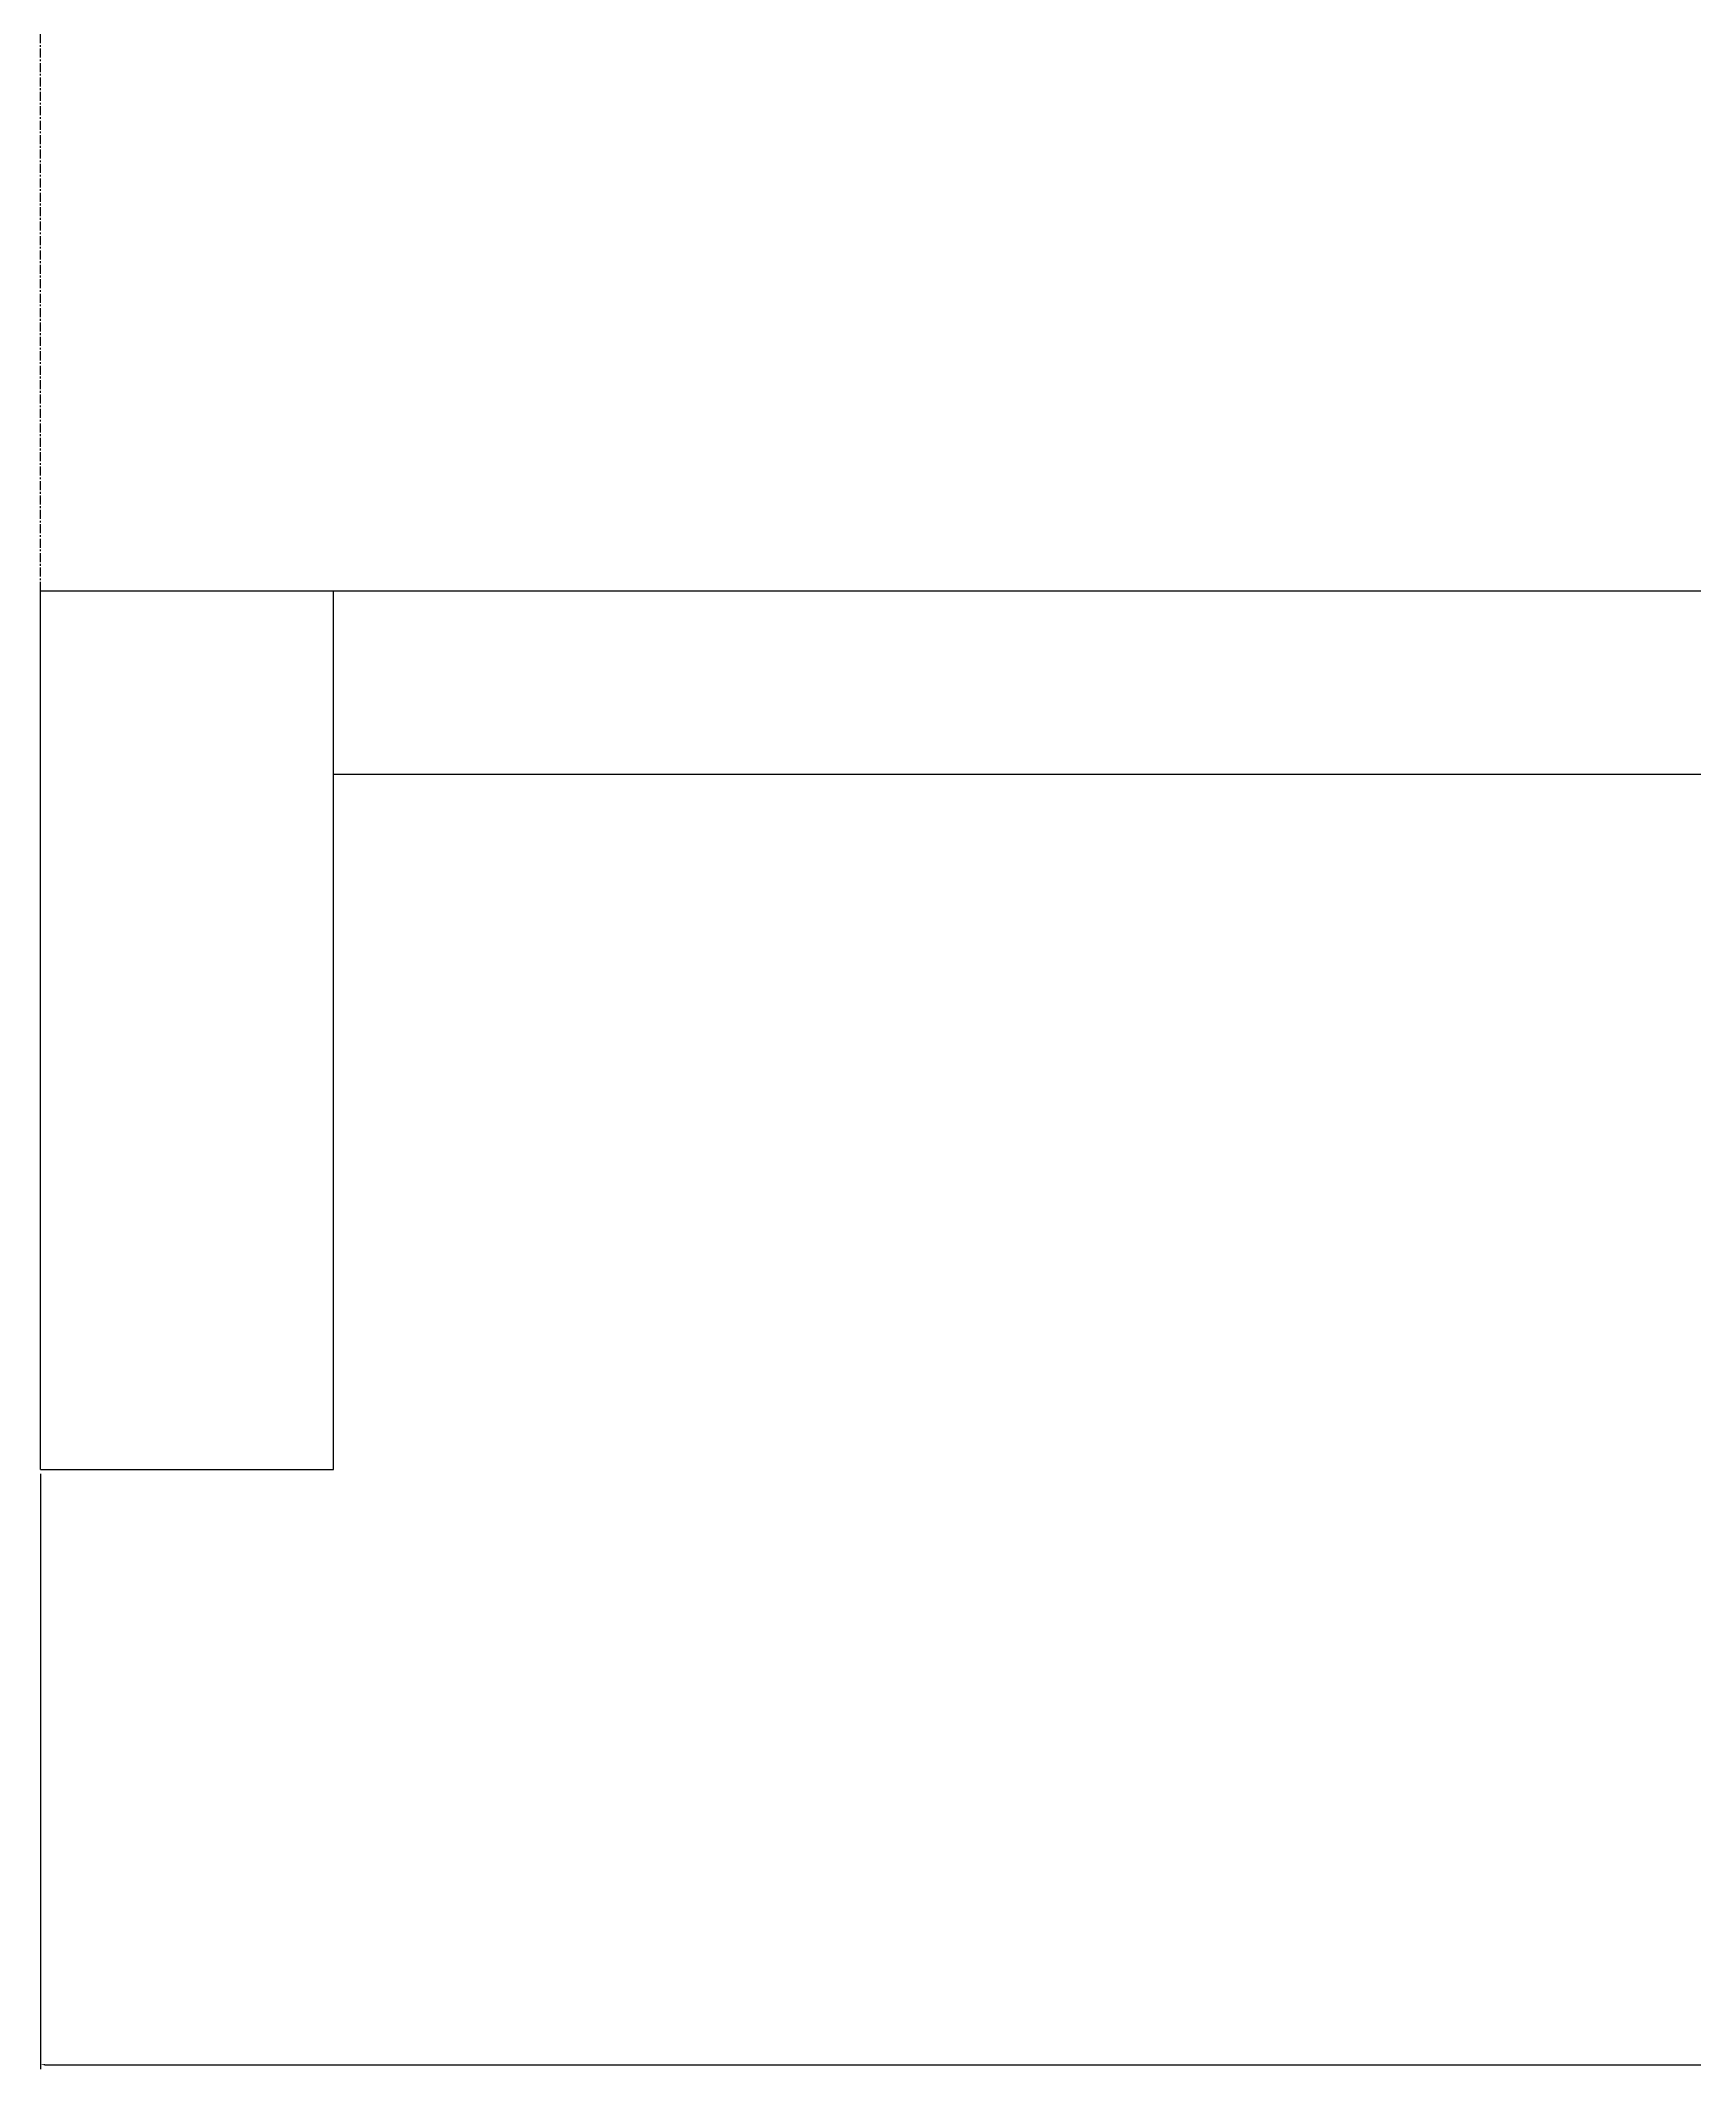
# Model space of a CAD drawing. Header units: millimetres. Extents: x -83614 to 248318, y 36678 to 90681.
# Drawn here: x 193270 to 194417, y 60519 to 61928 of the extents above; entities that cross this region are included whole.
import ezdxf

# ---------------------------------------------------------------- set-up
doc = ezdxf.new("R2010")
doc.units = ezdxf.units.MM
doc.linetypes.add('CENTER', pattern=[2, 1.25, -0.25, 0.25, -0.25])
doc.layers.add('Center', color=251, linetype='CENTER')
doc.layers.add('Struc_Section_Dim', color=2, linetype='Continuous')
doc.styles.add('ROMANS-115', font='romans.shx', dxfattribs={"width": 1.15})
doc.dimstyles.new('48-ROMANS-115', dxfattribs={"dimtxt": 3, "dimasz": 3, "dimexe": 3, "dimexo": 3, "dimgap": 0.0625, "dimtad": 1, "dimdec": 4, "dimzin": 1, "dimdsep": 46, "dimlunit": 4, "dimtxsty": 'ROMANS-115', "dimcen": 0.0625, "dimclrd": 256, "dimclre": 256, "dimclrt": 256, "dimadec": 0, "dimazin": 0, "dimtfac": 1, "dimtdec": 4, "dimtofl": 0, "dimtmove": 0, "dimatfit": 0, "dimfxl": 1, "dimfrac": 2, "dimtolj": 1, "dimtzin": 0, "dimarcsym": 0})

# ---------------------------------------------------------------- blocks, each defined once
blk = doc.blocks.new('*D99')
at = {"layer": 'Defpoints', "color": 0, "ltscale": 2}
for p in [(193269.6, 60936.7), (195708, 60936.7), (195708, 60523.9)]:
    blk.add_point(p, dxfattribs=at)
at = {"layer": 'Struc_Section_Dim', "lineweight": -2, "ltscale": 2}
for p, q in [((193269.6, 60933.7), (193269.6, 60520.9)), ((195708, 60933.7), (195708, 60520.9)), ((193272.6, 60523.9), (195705, 60523.9))]:
    blk.add_line(p, q, dxfattribs=at)
at = {"layer": 'Struc_Section_Dim', "ltscale": 2}
for points in [[(193272.6, 60524.4), (193272.6, 60523.4), (193269.6, 60523.9)], [(195705, 60524.4), (195705, 60523.4), (195708, 60523.9)]]:
    blk.add_solid(points, dxfattribs=at)
at = {"layer": 'Struc_Section_Dim', "ltscale": 2, "insert": (194488.8, 60526.2), "char_height": 3, "attachment_point": 5, "style": 'ROMANS-115'}
blk.add_mtext('\\A1;203\'-2 3/8" [61935]', dxfattribs=at)

msp = doc.modelspace()

# ---------------------------------------------------------------- linework, layer by layer
at = {"layer": 'Center', "ltscale": 5}
msp.add_line((193269.59411, 61546.31941), (193269.59411, 66752.86748), dxfattribs=at)
at = {"layer": 'Struc_Section_Dim', "ltscale": 2}
for p, q in [((193269.59411, 61546.31941), (196589.66368, 61546.31941)), ((193269.59411, 60936.71941), (193269.59411, 61546.31941)), ((193472.79411, 60936.71941), (193472.79411, 61546.31941)), ((193472.79411, 61419.31941), (195707.99411, 61419.31941)), ((193269.59411, 60936.71941), (193472.79411, 60936.71941))]:
    msp.add_line(p, q, dxfattribs=at)

# ---------------------------------------------------------------- dimensions: what is measured, and where the dimension line sits
dim = msp.add_linear_dim(base=(195707.99411, 60523.87743), p1=(193269.59411, 60936.71941), p2=(195707.99411, 60936.71941), dimstyle='48-ROMANS-115', dxfattribs=at)
dim.commit()
dim.dimension.update_dxf_attribs({"geometry": '*D99', "text_midpoint": (194488.79411, 60526.22564)})

doc.saveas('drawing.dxf')
